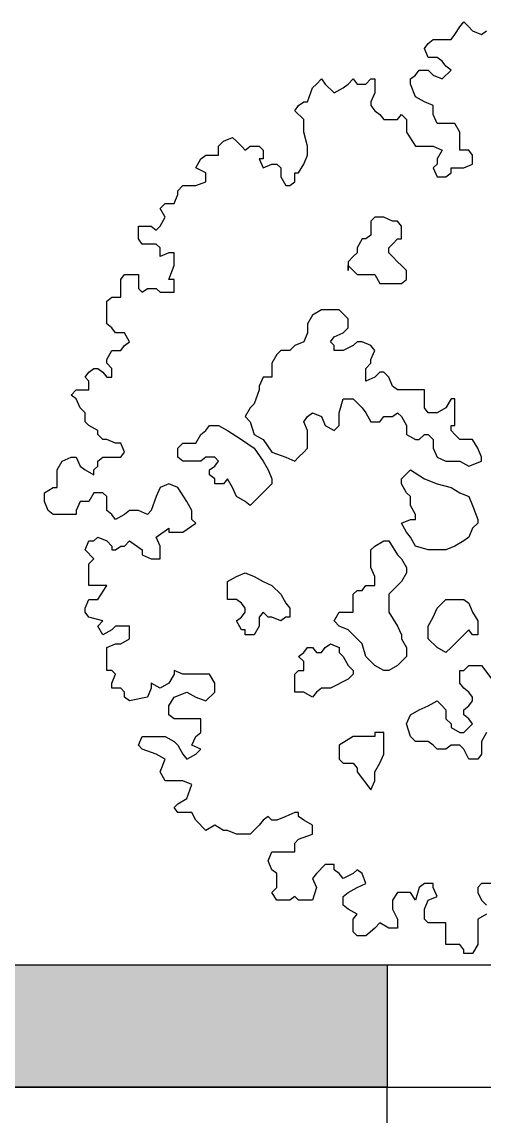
# Model space of a CAD drawing. Header units: metres. Extents: x -2.8 to 13.6, y -0.3 to 16.5.
# Drawn here: x 2.403 to 3.159, y 1.652 to 3.444 of the extents above; entities that cross this region are included whole.
import ezdxf

# ---------------------------------------------------------------- set-up
doc = ezdxf.new("R2010")
doc.units = ezdxf.units.M
for name, color, linetype in [('02-Muros', 250, 'Continuous'), ('04-Puertas', 5, 'Continuous'), ('05-EspMuro', 252, 'Continuous'), ('07-Muebles', 7, 'Continuous')]:
    doc.layers.add(name, color=color, linetype=linetype)

msp = doc.modelspace()

# ---------------------------------------------------------------- hatches: boundary and pattern name
at = {"layer": '05-EspMuro'}
h = msp.add_hatch(color=256, dxfattribs=at)
h.dxf.hatch_style = 1
h.paths.add_polyline_path([(3, 1.9), (0.2, 1.9), (0.2, 1.7), (3, 1.7)])

# ---------------------------------------------------------------- linework, layer by layer
at = {"layer": '02-Muros'}
for p, q in [((0, 1.9), (4.4, 1.9)), ((3, 1.9), (3, 1.7)), ((0, 1.7), (4.4, 1.7))]:
    msp.add_line(p, q, dxfattribs=at)
at = {"layer": '04-Puertas'}
msp.add_lwpolyline([(2, 1.7), (2, 1.6), (3, 1.6), (3, 1.7), (2, 1.7)], dxfattribs=at)
at = {"layer": '07-Muebles'}
for points in [[(2.6808, 2.644), (2.6725, 2.6585), (2.658, 2.6814), (2.6434, 2.6876), (2.6289, 2.6814), (2.6226, 2.6668), (2.6143, 2.644), (2.6081, 2.6377), (2.5936, 2.644), (2.5852, 2.644), (2.579, 2.644), (2.5707, 2.6377), (2.5562, 2.6294), (2.5499, 2.6377), (2.5416, 2.644), (2.5416, 2.6523), (2.5416, 2.6668), (2.5354, 2.6731), (2.5208, 2.6731), (2.5125, 2.6585), (2.498, 2.6585), (2.4917, 2.644), (2.4917, 2.6377), (2.4751, 2.6377), (2.4543, 2.6377), (2.446, 2.644), (2.4398, 2.6585), (2.4398, 2.6668), (2.4398, 2.6731), (2.4543, 2.6814), (2.4606, 2.6814), (2.4606, 2.6959), (2.4606, 2.7022), (2.4606, 2.7105), (2.4689, 2.725), (2.4834, 2.7312), (2.4917, 2.7312), (2.498, 2.7167), (2.5063, 2.7105), (2.5208, 2.7022), (2.5208, 2.7105), (2.5271, 2.7167), (2.5271, 2.725), (2.5354, 2.7312), (2.5499, 2.7312), (2.5562, 2.7312), (2.5645, 2.7312), (2.5707, 2.7396), (2.5645, 2.7541), (2.5562, 2.7541), (2.5416, 2.7603), (2.5354, 2.7603), (2.5271, 2.7687), (2.5271, 2.7749), (2.5125, 2.7832), (2.5063, 2.7894), (2.5063, 2.804), (2.498, 2.8123), (2.4917, 2.8268), (2.4834, 2.8331), (2.4917, 2.8414), (2.5063, 2.8414), (2.5125, 2.8414), (2.5125, 2.8559), (2.5063, 2.8622), (2.5125, 2.8705), (2.5208, 2.8767), (2.5271, 2.8767), (2.5354, 2.8705), (2.5416, 2.8622), (2.5499, 2.8622), (2.5499, 2.8767), (2.5416, 2.885), (2.5416, 2.8912), (2.5499, 2.9058), (2.5645, 2.9058), (2.5707, 2.9141), (2.579, 2.9203), (2.5707, 2.9349), (2.5645, 2.9349), (2.5562, 2.9349), (2.5499, 2.9432), (2.5416, 2.9494), (2.5416, 2.964), (2.5416, 2.9723), (2.5416, 2.9785), (2.5416, 2.9868), (2.5499, 2.9931), (2.5562, 2.9931), (2.5645, 2.9931), (2.5645, 3.0076), (2.5645, 3.0159), (2.5645, 3.0222), (2.5707, 3.0305), (2.5852, 3.0305), (2.5936, 3.0305), (2.5936, 3.0159), (2.5936, 3.0076), (2.5998, 3.0014), (2.6081, 3.0076), (2.6226, 3.0076), (2.6289, 3.0014), (2.6372, 3.0014), (2.6434, 3.0014), (2.6517, 3.0014), (2.6517, 3.0076), (2.6517, 3.0222), (2.6434, 3.0222), (2.6517, 3.045), (2.6517, 3.0596), (2.6517, 3.0658), (2.6434, 3.0658), (2.6289, 3.0596), (2.6289, 3.0741), (2.6226, 3.0803), (2.6081, 3.0803), (2.5998, 3.0803), (2.5936, 3.0886), (2.5936, 3.0949), (2.5936, 3.1094), (2.6081, 3.1094), (2.6143, 3.1094), (2.6226, 3.1032), (2.6289, 3.1094), (2.6372, 3.124), (2.6289, 3.1385), (2.6372, 3.1468), (2.6434, 3.1468), (2.6517, 3.1468), (2.658, 3.1614), (2.658, 3.1676), (2.6663, 3.1759), (2.6725, 3.1759), (2.6871, 3.1759), (2.7037, 3.1822), (2.7037, 3.1905), (2.7037, 3.1967), (2.6871, 3.205), (2.6954, 3.2196), (2.7037, 3.2258), (2.7099, 3.2258), (2.7245, 3.2258), (2.7245, 3.2403), (2.7328, 3.2486), (2.7473, 3.2549), (2.7536, 3.2486), (2.7619, 3.2403), (2.7681, 3.2341), (2.7764, 3.2403), (2.791, 3.2403), (2.7972, 3.2341), (2.7972, 3.2196), (2.791, 3.2196), (2.7972, 3.205), (2.8117, 3.2112), (2.82, 3.2112), (2.8263, 3.205), (2.8263, 3.1905), (2.8346, 3.1759), (2.8408, 3.1759), (2.8491, 3.1822), (2.8491, 3.1967), (2.8554, 3.1967), (2.8637, 3.2112), (2.8699, 3.2258), (2.8699, 3.2341), (2.8699, 3.2403), (2.8637, 3.2632), (2.8637, 3.284), (2.8491, 3.2985), (2.8554, 3.3068), (2.8637, 3.3131), (2.8699, 3.3131), (2.8782, 3.3359), (2.8845, 3.3421), (2.8928, 3.3505), (2.899, 3.3421), (2.9135, 3.3276), (2.9281, 3.3359), (2.9364, 3.3421), (2.9447, 3.3505), (2.951, 3.3421), (2.9655, 3.3421), (2.9738, 3.3505), (2.98, 3.3505), (2.98, 3.3421), (2.98, 3.3276), (2.9738, 3.3131), (2.9738, 3.3068), (2.98, 3.2985), (2.9884, 3.2923), (2.9946, 3.284), (3.0174, 3.284), (3.0237, 3.2923), (3.032, 3.284), (3.032, 3.2694), (3.032, 3.2632), (3.0465, 3.2403), (3.0611, 3.2403), (3.0673, 3.2403), (3.0756, 3.2403), (3.0902, 3.2341), (3.0819, 3.2196), (3.0819, 3.2112), (3.0756, 3.205), (3.0819, 3.1905), (3.0964, 3.1905), (3.1047, 3.1967), (3.1047, 3.205), (3.1193, 3.205), (3.1255, 3.205), (3.14, 3.2112), (3.14, 3.2258), (3.1338, 3.2341), (3.1193, 3.2341), (3.1193, 3.2403), (3.1193, 3.2486), (3.1193, 3.2632), (3.1109, 3.2777), (3.1047, 3.2777), (3.0902, 3.2777), (3.0819, 3.2777), (3.0756, 3.2923), (3.0756, 3.2985), (3.0756, 3.3068), (3.0611, 3.3131), (3.0465, 3.3214), (3.0382, 3.3421), (3.0382, 3.3505), (3.0465, 3.3567), (3.0528, 3.365), (3.0673, 3.365), (3.0756, 3.3567), (3.0902, 3.3505), (3.1047, 3.365), (3.0964, 3.3712), (3.0902, 3.3796), (3.0819, 3.3858), (3.0673, 3.3858), (3.0611, 3.4003), (3.0673, 3.4086), (3.0756, 3.4149), (3.0819, 3.4149), (3.0964, 3.4149), (3.1047, 3.4149), (3.1109, 3.4232), (3.1193, 3.4357), (3.1255, 3.444), (3.1338, 3.4357), (3.14, 3.4294), (3.1546, 3.4232), (3.1629, 3.4294)], [(2.6808, 2.644), (2.6725, 2.6585), (2.658, 2.6814), (2.6434, 2.6876), (2.6289, 2.6814), (2.6226, 2.6668), (2.6143, 2.644), (2.6081, 2.6377), (2.5936, 2.644), (2.5852, 2.644), (2.579, 2.644), (2.5707, 2.6377), (2.5562, 2.6294), (2.5499, 2.6377), (2.5416, 2.644), (2.5416, 2.6523), (2.5416, 2.6668), (2.5354, 2.6731), (2.5208, 2.6731), (2.5125, 2.6585), (2.498, 2.6585), (2.4917, 2.644), (2.4917, 2.6377), (2.4751, 2.6377), (2.4543, 2.6377), (2.446, 2.644), (2.4398, 2.6585), (2.4398, 2.6668), (2.4398, 2.6731), (2.4543, 2.6814), (2.4606, 2.6814), (2.4606, 2.6959), (2.4606, 2.7022), (2.4606, 2.7105), (2.4689, 2.725), (2.4834, 2.7312), (2.4917, 2.7312), (2.498, 2.7167), (2.5063, 2.7105), (2.5208, 2.7022), (2.5208, 2.7105), (2.5271, 2.7167), (2.5271, 2.725), (2.5354, 2.7312), (2.5499, 2.7312), (2.5562, 2.7312), (2.5645, 2.7312), (2.5707, 2.7396), (2.5645, 2.7541), (2.5562, 2.7541), (2.5416, 2.7603), (2.5354, 2.7603), (2.5271, 2.7687), (2.5271, 2.7749), (2.5125, 2.7832), (2.5063, 2.7894), (2.5063, 2.804), (2.498, 2.8123), (2.4917, 2.8268), (2.4834, 2.8331), (2.4917, 2.8414), (2.5063, 2.8414), (2.5125, 2.8414), (2.5125, 2.8559), (2.5063, 2.8622), (2.5125, 2.8705), (2.5208, 2.8767), (2.5271, 2.8767), (2.5354, 2.8705), (2.5416, 2.8622), (2.5499, 2.8622), (2.5499, 2.8767), (2.5416, 2.885), (2.5416, 2.8912), (2.5499, 2.9058), (2.5645, 2.9058), (2.5707, 2.9141), (2.579, 2.9203), (2.5707, 2.9349), (2.5645, 2.9349), (2.5562, 2.9349), (2.5499, 2.9432), (2.5416, 2.9494), (2.5416, 2.964), (2.5416, 2.9723), (2.5416, 2.9785), (2.5416, 2.9868), (2.5499, 2.9931), (2.5562, 2.9931), (2.5645, 2.9931), (2.5645, 3.0076), (2.5645, 3.0159), (2.5645, 3.0222), (2.5707, 3.0305), (2.5852, 3.0305), (2.5936, 3.0305), (2.5936, 3.0159), (2.5936, 3.0076), (2.5998, 3.0014), (2.6081, 3.0076), (2.6226, 3.0076), (2.6289, 3.0014), (2.6372, 3.0014), (2.6434, 3.0014), (2.6517, 3.0014), (2.6517, 3.0076), (2.6517, 3.0222), (2.6434, 3.0222), (2.6517, 3.045), (2.6517, 3.0596), (2.6517, 3.0658), (2.6434, 3.0658), (2.6289, 3.0596), (2.6289, 3.0741), (2.6226, 3.0803), (2.6081, 3.0803), (2.5998, 3.0803), (2.5936, 3.0886), (2.5936, 3.0949), (2.5936, 3.1094), (2.6081, 3.1094), (2.6143, 3.1094), (2.6226, 3.1032), (2.6289, 3.1094), (2.6372, 3.124), (2.6289, 3.1385), (2.6372, 3.1468), (2.6434, 3.1468), (2.6517, 3.1468), (2.658, 3.1614), (2.658, 3.1676), (2.6663, 3.1759), (2.6725, 3.1759), (2.6871, 3.1759), (2.7037, 3.1822), (2.7037, 3.1905), (2.7037, 3.1967), (2.6871, 3.205), (2.6954, 3.2196), (2.7037, 3.2258), (2.7099, 3.2258), (2.7245, 3.2258), (2.7245, 3.2403), (2.7328, 3.2486), (2.7473, 3.2549), (2.7536, 3.2486), (2.7619, 3.2403), (2.7681, 3.2341), (2.7764, 3.2403), (2.791, 3.2403), (2.7972, 3.2341), (2.7972, 3.2196), (2.791, 3.2196), (2.7972, 3.205), (2.8117, 3.2112), (2.82, 3.2112), (2.8263, 3.205), (2.8263, 3.1905), (2.8346, 3.1759), (2.8408, 3.1759), (2.8491, 3.1822), (2.8491, 3.1967), (2.8554, 3.1967), (2.8637, 3.2112), (2.8699, 3.2258), (2.8699, 3.2341), (2.8699, 3.2403), (2.8637, 3.2632), (2.8637, 3.284), (2.8491, 3.2985), (2.8554, 3.3068), (2.8637, 3.3131), (2.8699, 3.3131), (2.8782, 3.3359), (2.8845, 3.3421), (2.8928, 3.3505), (2.899, 3.3421), (2.9135, 3.3276), (2.9281, 3.3359), (2.9364, 3.3421), (2.9447, 3.3505), (2.951, 3.3421), (2.9655, 3.3421), (2.9738, 3.3505), (2.98, 3.3505), (2.98, 3.3421), (2.98, 3.3276), (2.9738, 3.3131), (2.9738, 3.3068), (2.98, 3.2985), (2.9884, 3.2923), (2.9946, 3.284), (3.0174, 3.284), (3.0237, 3.2923), (3.032, 3.284), (3.032, 3.2694), (3.032, 3.2632), (3.0465, 3.2403), (3.0611, 3.2403), (3.0673, 3.2403), (3.0756, 3.2403), (3.0902, 3.2341), (3.0819, 3.2196), (3.0819, 3.2112), (3.0756, 3.205), (3.0819, 3.1905), (3.0964, 3.1905), (3.1047, 3.1967), (3.1047, 3.205), (3.1193, 3.205), (3.1255, 3.205), (3.14, 3.2112), (3.14, 3.2258), (3.1338, 3.2341), (3.1193, 3.2341), (3.1193, 3.2403), (3.1193, 3.2486), (3.1193, 3.2632), (3.1109, 3.2777), (3.1047, 3.2777), (3.0902, 3.2777), (3.0819, 3.2777), (3.0756, 3.2923), (3.0756, 3.2985), (3.0756, 3.3068), (3.0611, 3.3131), (3.0465, 3.3214), (3.0382, 3.3421), (3.0382, 3.3505), (3.0465, 3.3567), (3.0528, 3.365), (3.0673, 3.365), (3.0756, 3.3567), (3.0902, 3.3505), (3.1047, 3.365), (3.0964, 3.3712), (3.0902, 3.3796), (3.0819, 3.3858), (3.0673, 3.3858), (3.0611, 3.4003), (3.0673, 3.4086), (3.0756, 3.4149), (3.0819, 3.4149), (3.0964, 3.4149), (3.1047, 3.4149), (3.1109, 3.4232), (3.1193, 3.4357), (3.1255, 3.444), (3.1338, 3.4357), (3.14, 3.4294), (3.1546, 3.4232), (3.1629, 3.4294)], [(2.9364, 3.045), (2.9447, 3.0367), (2.951, 3.0305), (2.9593, 3.0305), (2.9655, 3.0305), (2.98, 3.0305), (2.9884, 3.0159), (2.9946, 3.0159), (3.0091, 3.0159), (3.0174, 3.0159), (3.0237, 3.0159), (3.032, 3.0222), (3.032, 3.0305), (3.032, 3.0367), (3.0237, 3.045), (3.0174, 3.0512), (3.0091, 3.0596), (3.0029, 3.0658), (3.0029, 3.0741), (3.0091, 3.0803), (3.0174, 3.0886), (3.0237, 3.0886), (3.0237, 3.1032), (3.0237, 3.1094), (3.0174, 3.1177), (3.0091, 3.1177), (2.9946, 3.124), (2.9884, 3.124), (2.98, 3.124), (2.9738, 3.1177), (2.9738, 3.1032), (2.9738, 3.0949), (2.9655, 3.0886), (2.9593, 3.0886), (2.951, 3.0741), (2.951, 3.0658), (2.9447, 3.0596), (2.9364, 3.0512), (2.9364, 3.0367), (2.9364, 3.045)], [(2.9364, 3.045), (2.9447, 3.0367), (2.951, 3.0305), (2.9593, 3.0305), (2.9655, 3.0305), (2.98, 3.0305), (2.9884, 3.0159), (2.9946, 3.0159), (3.0091, 3.0159), (3.0174, 3.0159), (3.0237, 3.0159), (3.032, 3.0222), (3.032, 3.0305), (3.032, 3.0367), (3.0237, 3.045), (3.0174, 3.0512), (3.0091, 3.0596), (3.0029, 3.0658), (3.0029, 3.0741), (3.0091, 3.0803), (3.0174, 3.0886), (3.0237, 3.0886), (3.0237, 3.1032), (3.0237, 3.1094), (3.0174, 3.1177), (3.0091, 3.1177), (2.9946, 3.124), (2.9884, 3.124), (2.98, 3.124), (2.9738, 3.1177), (2.9738, 3.1032), (2.9738, 3.0949), (2.9655, 3.0886), (2.9593, 3.0886), (2.951, 3.0741), (2.951, 3.0658), (2.9447, 3.0596), (2.9364, 3.0512), (2.9364, 3.0367), (2.9364, 3.045), (2.9364, 3.045)], [(3.1546, 2.725), (3.1546, 2.7312), (3.1484, 2.7458), (3.14, 2.7603), (3.1255, 2.7603), (3.1193, 2.7603), (3.1109, 2.7687), (3.1047, 2.7749), (3.1047, 2.7832), (3.1109, 2.7832), (3.1109, 2.7894), (3.1109, 2.804), (3.1109, 2.8185), (3.1109, 2.8268), (3.1047, 2.8268), (3.0964, 2.8123), (3.0819, 2.804), (3.0673, 2.804), (3.0611, 2.8123), (3.0611, 2.8185), (3.0611, 2.8331), (3.0611, 2.8414), (3.0465, 2.8414), (3.0382, 2.8414), (3.032, 2.8414), (3.0174, 2.8414), (3.0091, 2.8476), (3.0029, 2.8622), (2.9946, 2.8705), (2.9884, 2.8705), (2.98, 2.8622), (2.9655, 2.8559), (2.9655, 2.8622), (2.9655, 2.8705), (2.9655, 2.8767), (2.9738, 2.885), (2.9738, 2.8912), (2.98, 2.9058), (2.9738, 2.9141), (2.9593, 2.9203), (2.951, 2.9203), (2.9447, 2.9141), (2.9281, 2.9058), (2.9219, 2.9058), (2.9135, 2.9058), (2.9135, 2.9141), (2.9073, 2.9203), (2.9135, 2.9286), (2.9281, 2.9349), (2.9364, 2.9432), (2.9364, 2.9577), (2.9219, 2.9723), (2.9073, 2.9723), (2.8928, 2.9723), (2.8782, 2.964), (2.8699, 2.9494), (2.8699, 2.9349), (2.8637, 2.9203), (2.8491, 2.9141), (2.8408, 2.9058), (2.8263, 2.9058), (2.82, 2.8996), (2.8117, 2.885), (2.8117, 2.8767), (2.8117, 2.8622), (2.7972, 2.8622), (2.791, 2.8476), (2.791, 2.8414), (2.7826, 2.8185), (2.7764, 2.8123), (2.7681, 2.7977), (2.7764, 2.7894), (2.7826, 2.7687), (2.7972, 2.7603), (2.8117, 2.7396), (2.8346, 2.7312), (2.8491, 2.725), (2.8554, 2.7312), (2.8637, 2.7396), (2.8699, 2.7458), (2.8699, 2.7603), (2.8699, 2.7749), (2.8637, 2.7894), (2.8699, 2.7977), (2.8782, 2.804), (2.8928, 2.7977), (2.899, 2.7832), (2.9135, 2.7749), (2.9219, 2.7832), (2.9219, 2.7977), (2.9219, 2.804), (2.9281, 2.8268), (2.9364, 2.8268), (2.9447, 2.8268), (2.9593, 2.8123), (2.9655, 2.804), (2.9738, 2.7894), (2.9884, 2.7894), (2.9946, 2.7977), (3.0091, 2.7977), (3.0174, 2.804), (3.0237, 2.7977), (3.032, 2.7832), (3.032, 2.7687), (3.0465, 2.7603), (3.0528, 2.7603), (3.0611, 2.7687), (3.0673, 2.7687), (3.0756, 2.7603), (3.0756, 2.7458), (3.0819, 2.7312), (3.0964, 2.725), (3.1109, 2.725), (3.1193, 2.725), (3.1338, 2.7167), (3.1546, 2.725)], [(3.1546, 2.725), (3.1546, 2.7312), (3.1484, 2.7458), (3.14, 2.7603), (3.1255, 2.7603), (3.1193, 2.7603), (3.1109, 2.7687), (3.1047, 2.7749), (3.1047, 2.7832), (3.1109, 2.7832), (3.1109, 2.7894), (3.1109, 2.804), (3.1109, 2.8185), (3.1109, 2.8268), (3.1047, 2.8268), (3.0964, 2.8123), (3.0819, 2.804), (3.0673, 2.804), (3.0611, 2.8123), (3.0611, 2.8185), (3.0611, 2.8331), (3.0611, 2.8414), (3.0465, 2.8414), (3.0382, 2.8414), (3.032, 2.8414), (3.0174, 2.8414), (3.0091, 2.8476), (3.0029, 2.8622), (2.9946, 2.8705), (2.9884, 2.8705), (2.98, 2.8622), (2.9655, 2.8559), (2.9655, 2.8622), (2.9655, 2.8705), (2.9655, 2.8767), (2.9738, 2.885), (2.9738, 2.8912), (2.98, 2.9058), (2.9738, 2.9141), (2.9593, 2.9203), (2.951, 2.9203), (2.9447, 2.9141), (2.9281, 2.9058), (2.9219, 2.9058), (2.9135, 2.9058), (2.9135, 2.9141), (2.9073, 2.9203), (2.9135, 2.9286), (2.9281, 2.9349), (2.9364, 2.9432), (2.9364, 2.9577), (2.9219, 2.9723), (2.9073, 2.9723), (2.8928, 2.9723), (2.8782, 2.964), (2.8699, 2.9494), (2.8699, 2.9349), (2.8637, 2.9203), (2.8491, 2.9141), (2.8408, 2.9058), (2.8263, 2.9058), (2.82, 2.8996), (2.8117, 2.885), (2.8117, 2.8767), (2.8117, 2.8622), (2.7972, 2.8622), (2.791, 2.8476), (2.791, 2.8414), (2.7826, 2.8185), (2.7764, 2.8123), (2.7681, 2.7977), (2.7764, 2.7894), (2.7826, 2.7687), (2.7972, 2.7603), (2.8117, 2.7396), (2.8346, 2.7312), (2.8491, 2.725), (2.8554, 2.7312), (2.8637, 2.7396), (2.8699, 2.7458), (2.8699, 2.7603), (2.8699, 2.7749), (2.8637, 2.7894), (2.8699, 2.7977), (2.8782, 2.804), (2.8928, 2.7977), (2.899, 2.7832), (2.9135, 2.7749), (2.9219, 2.7832), (2.9219, 2.7977), (2.9219, 2.804), (2.9281, 2.8268), (2.9364, 2.8268), (2.9447, 2.8268), (2.9593, 2.8123), (2.9655, 2.804), (2.9738, 2.7894), (2.9884, 2.7894), (2.9946, 2.7977), (3.0091, 2.7977), (3.0174, 2.804), (3.0237, 2.7977), (3.032, 2.7832), (3.032, 2.7687), (3.0465, 2.7603), (3.0528, 2.7603), (3.0611, 2.7687), (3.0673, 2.7687), (3.0756, 2.7603), (3.0756, 2.7458), (3.0819, 2.7312), (3.0964, 2.725), (3.1109, 2.725), (3.1193, 2.725), (3.1338, 2.7167), (3.1546, 2.725), (3.1546, 2.725)], [(2.7826, 2.6585), (2.7764, 2.6523), (2.7681, 2.6585), (2.7536, 2.6668), (2.7473, 2.6814), (2.739, 2.6959), (2.7328, 2.6876), (2.7182, 2.6876), (2.7182, 2.6959), (2.7099, 2.7022), (2.7099, 2.7105), (2.7182, 2.7167), (2.7245, 2.725), (2.7182, 2.7312), (2.7099, 2.7312), (2.7037, 2.7312), (2.6954, 2.725), (2.6808, 2.725), (2.6663, 2.725), (2.658, 2.7312), (2.658, 2.7396), (2.658, 2.7458), (2.6663, 2.7541), (2.6725, 2.7541), (2.6871, 2.7541), (2.6954, 2.7687), (2.7037, 2.7749), (2.7099, 2.7832), (2.7245, 2.7832), (2.739, 2.7749), (2.7619, 2.7603), (2.7826, 2.7458), (2.7972, 2.725), (2.8055, 2.7105), (2.8117, 2.6959), (2.8117, 2.6876), (2.7826, 2.6585)], [(2.7826, 2.6585), (2.7764, 2.6523), (2.7681, 2.6585), (2.7536, 2.6668), (2.7473, 2.6814), (2.739, 2.6959), (2.7328, 2.6876), (2.7182, 2.6876), (2.7182, 2.6959), (2.7099, 2.7022), (2.7099, 2.7105), (2.7182, 2.7167), (2.7245, 2.725), (2.7182, 2.7312), (2.7099, 2.7312), (2.7037, 2.7312), (2.6954, 2.725), (2.6808, 2.725), (2.6663, 2.725), (2.658, 2.7312), (2.658, 2.7396), (2.658, 2.7458), (2.6663, 2.7541), (2.6725, 2.7541), (2.6871, 2.7541), (2.6954, 2.7687), (2.7037, 2.7749), (2.7099, 2.7832), (2.7245, 2.7832), (2.739, 2.7749), (2.7619, 2.7603), (2.7826, 2.7458), (2.7972, 2.725), (2.8055, 2.7105), (2.8117, 2.6959), (2.8117, 2.6876), (2.7826, 2.6585), (2.7826, 2.6585)], [(3.0382, 2.6003), (3.032, 2.6087), (3.0237, 2.6232), (3.0382, 2.6294), (3.0465, 2.6294), (3.0465, 2.6377), (3.0382, 2.6523), (3.0382, 2.6585), (3.0382, 2.6668), (3.032, 2.6731), (3.0237, 2.6876), (3.0237, 2.6959), (3.0382, 2.7105), (3.0611, 2.6959), (3.0819, 2.6876), (3.1047, 2.6814), (3.1193, 2.6731), (3.1338, 2.6668), (3.14, 2.6523), (3.1484, 2.6294), (3.1484, 2.6232), (3.14, 2.6149), (3.1338, 2.6003), (3.1255, 2.5941), (3.1109, 2.5858), (3.0964, 2.5796), (3.0673, 2.5796), (3.0465, 2.5858), (3.0382, 2.6003)], [(3.0382, 2.6003), (3.032, 2.6087), (3.0237, 2.6232), (3.0382, 2.6294), (3.0465, 2.6294), (3.0465, 2.6377), (3.0382, 2.6523), (3.0382, 2.6585), (3.0382, 2.6668), (3.032, 2.6731), (3.0237, 2.6876), (3.0237, 2.6959), (3.0382, 2.7105), (3.0611, 2.6959), (3.0819, 2.6876), (3.1047, 2.6814), (3.1193, 2.6731), (3.1338, 2.6668), (3.14, 2.6523), (3.1484, 2.6294), (3.1484, 2.6232), (3.14, 2.6149), (3.1338, 2.6003), (3.1255, 2.5941), (3.1109, 2.5858), (3.0964, 2.5796), (3.0673, 2.5796), (3.0465, 2.5858), (3.0382, 2.6003), (3.0382, 2.6003)], [(3.1629, 1.9832), (3.1484, 1.9749), (3.1484, 1.9687), (3.1484, 1.9604), (3.1484, 1.9479), (3.1484, 1.9333), (3.14, 1.9188), (3.1255, 1.9188), (3.1255, 1.925), (3.1193, 1.9333), (3.1109, 1.9333), (3.0964, 1.9333), (3.0964, 1.9396), (3.0964, 1.9541), (3.0964, 1.9687), (3.0819, 1.9687), (3.0673, 1.9687), (3.0611, 1.9749), (3.0611, 1.9832), (3.0611, 1.9915), (3.0673, 2.0061), (3.0819, 2.0123), (3.0756, 2.0268), (3.0756, 2.0331), (3.0611, 2.0331), (3.0528, 2.0268), (3.0465, 2.0061), (3.0382, 2.0185), (3.0237, 2.0185), (3.0174, 2.0185), (3.0091, 2.0061), (3.0091, 1.9915), (3.0174, 1.9749), (3.0174, 1.9604), (3.0029, 1.9604), (2.9884, 1.9687), (2.98, 1.9604), (2.9655, 1.9479), (2.951, 1.9479), (2.9447, 1.9541), (2.9447, 1.9749), (2.951, 1.9832), (2.9364, 1.9915), (2.9281, 1.9978), (2.9281, 2.0123), (2.9364, 2.0185), (2.951, 2.0268), (2.9655, 2.0331), (2.9593, 2.0497), (2.951, 2.0559), (2.9447, 2.0497), (2.9281, 2.0414), (2.9219, 2.0497), (2.9135, 2.0559), (2.9135, 2.0642), (2.899, 2.0642), (2.8845, 2.0497), (2.8782, 2.0414), (2.8845, 2.0268), (2.8782, 2.0061), (2.8554, 2.0061), (2.8491, 2.0123), (2.8408, 2.0061), (2.82, 2.0061), (2.8117, 2.0185), (2.82, 2.0268), (2.82, 2.0331), (2.82, 2.0497), (2.8117, 2.0559), (2.8055, 2.0705), (2.8117, 2.085), (2.82, 2.085), (2.8408, 2.085), (2.8491, 2.085), (2.8491, 2.0996), (2.8554, 2.1058), (2.8782, 2.1141), (2.8782, 2.1203), (2.8782, 2.1287), (2.8637, 2.137), (2.8554, 2.1432), (2.8554, 2.1494), (2.8491, 2.1494), (2.8346, 2.1432), (2.82, 2.137), (2.8117, 2.137), (2.8055, 2.1432), (2.7972, 2.137), (2.791, 2.1287), (2.7764, 2.1141), (2.7619, 2.1141), (2.7536, 2.1141), (2.739, 2.1203), (2.7328, 2.1203), (2.7182, 2.1287), (2.7037, 2.1203), (2.6871, 2.137), (2.6808, 2.1494), (2.658, 2.1494), (2.6517, 2.1578), (2.658, 2.164), (2.6725, 2.1723), (2.6808, 2.1952), (2.6663, 2.2014), (2.6372, 2.2014), (2.6289, 2.2159), (2.6372, 2.2367), (2.6226, 2.245), (2.5998, 2.2533), (2.5936, 2.2596), (2.5998, 2.2741), (2.6226, 2.2741), (2.6372, 2.2741), (2.6517, 2.2658), (2.658, 2.2596), (2.6663, 2.245), (2.6725, 2.2367), (2.6871, 2.245), (2.6954, 2.2533), (2.6808, 2.2596), (2.6871, 2.2741), (2.6954, 2.2803), (2.6954, 2.2949), (2.6954, 2.3032), (2.6808, 2.3032), (2.6517, 2.3032), (2.6434, 2.3094), (2.6434, 2.324), (2.6517, 2.3385), (2.6725, 2.3468), (2.6871, 2.3385), (2.7037, 2.3323), (2.7182, 2.3468), (2.7182, 2.3614), (2.7099, 2.3759), (2.7037, 2.3759), (2.6808, 2.3759), (2.6663, 2.3759), (2.6517, 2.3822), (2.6517, 2.3759), (2.6434, 2.3614), (2.6289, 2.3531), (2.6143, 2.3614), (2.6143, 2.3531), (2.6081, 2.3385), (2.579, 2.3323), (2.5707, 2.3385), (2.5707, 2.3468), (2.5645, 2.3531), (2.5499, 2.3531), (2.5499, 2.3614), (2.5562, 2.3759), (2.5499, 2.3822), (2.5416, 2.3822), (2.5416, 2.4196), (2.5562, 2.4258), (2.5645, 2.4258), (2.579, 2.4341), (2.579, 2.4403), (2.579, 2.4549), (2.5562, 2.4549), (2.5499, 2.4487), (2.5354, 2.4403), (2.5271, 2.4549), (2.5354, 2.4632), (2.5125, 2.4694), (2.5063, 2.4777), (2.5063, 2.484), (2.5125, 2.4985), (2.5271, 2.4985), (2.5416, 2.5214), (2.5271, 2.5214), (2.5125, 2.5214), (2.5125, 2.5359), (2.5125, 2.5422), (2.5125, 2.5567), (2.5208, 2.565), (2.5063, 2.5796), (2.5125, 2.5941), (2.5208, 2.5941), (2.5271, 2.6003), (2.5416, 2.5941), (2.5499, 2.5858), (2.5499, 2.5796), (2.5562, 2.5796), (2.5645, 2.5858), (2.5707, 2.5858), (2.579, 2.5941), (2.5998, 2.5796), (2.5998, 2.5713), (2.6143, 2.565), (2.6289, 2.565), (2.6289, 2.5713), (2.6289, 2.5858), (2.6226, 2.6003), (2.6434, 2.6149), (2.6434, 2.6087), (2.6663, 2.6087), (2.6871, 2.6232), (2.6808, 2.6294), (2.6808, 2.644)], [(3.1629, 1.9832), (3.1484, 1.9749), (3.1484, 1.9687), (3.1484, 1.9604), (3.1484, 1.9479), (3.1484, 1.9333), (3.14, 1.9188), (3.1255, 1.9188), (3.1255, 1.925), (3.1193, 1.9333), (3.1109, 1.9333), (3.0964, 1.9333), (3.0964, 1.9396), (3.0964, 1.9541), (3.0964, 1.9687), (3.0819, 1.9687), (3.0673, 1.9687), (3.0611, 1.9749), (3.0611, 1.9832), (3.0611, 1.9915), (3.0673, 2.0061), (3.0819, 2.0123), (3.0756, 2.0268), (3.0756, 2.0331), (3.0611, 2.0331), (3.0528, 2.0268), (3.0465, 2.0061), (3.0382, 2.0185), (3.0237, 2.0185), (3.0174, 2.0185), (3.0091, 2.0061), (3.0091, 1.9915), (3.0174, 1.9749), (3.0174, 1.9604), (3.0029, 1.9604), (2.9884, 1.9687), (2.98, 1.9604), (2.9655, 1.9479), (2.951, 1.9479), (2.9447, 1.9541), (2.9447, 1.9749), (2.951, 1.9832), (2.9364, 1.9915), (2.9281, 1.9978), (2.9281, 2.0123), (2.9364, 2.0185), (2.951, 2.0268), (2.9655, 2.0331), (2.9593, 2.0497), (2.951, 2.0559), (2.9447, 2.0497), (2.9281, 2.0414), (2.9219, 2.0497), (2.9135, 2.0559), (2.9135, 2.0642), (2.899, 2.0642), (2.8845, 2.0497), (2.8782, 2.0414), (2.8845, 2.0268), (2.8782, 2.0061), (2.8554, 2.0061), (2.8491, 2.0123), (2.8408, 2.0061), (2.82, 2.0061), (2.8117, 2.0185), (2.82, 2.0268), (2.82, 2.0331), (2.82, 2.0497), (2.8117, 2.0559), (2.8055, 2.0705), (2.8117, 2.085), (2.82, 2.085), (2.8408, 2.085), (2.8491, 2.085), (2.8491, 2.0996), (2.8554, 2.1058), (2.8782, 2.1141), (2.8782, 2.1203), (2.8782, 2.1287), (2.8637, 2.137), (2.8554, 2.1432), (2.8554, 2.1494), (2.8491, 2.1494), (2.8346, 2.1432), (2.82, 2.137), (2.8117, 2.137), (2.8055, 2.1432), (2.7972, 2.137), (2.791, 2.1287), (2.7764, 2.1141), (2.7619, 2.1141), (2.7536, 2.1141), (2.739, 2.1203), (2.7328, 2.1203), (2.7182, 2.1287), (2.7037, 2.1203), (2.6871, 2.137), (2.6808, 2.1494), (2.658, 2.1494), (2.6517, 2.1578), (2.658, 2.164), (2.6725, 2.1723), (2.6808, 2.1952), (2.6663, 2.2014), (2.6372, 2.2014), (2.6289, 2.2159), (2.6372, 2.2367), (2.6226, 2.245), (2.5998, 2.2533), (2.5936, 2.2596), (2.5998, 2.2741), (2.6226, 2.2741), (2.6372, 2.2741), (2.6517, 2.2658), (2.658, 2.2596), (2.6663, 2.245), (2.6725, 2.2367), (2.6871, 2.245), (2.6954, 2.2533), (2.6808, 2.2596), (2.6871, 2.2741), (2.6954, 2.2803), (2.6954, 2.2949), (2.6954, 2.3032), (2.6808, 2.3032), (2.6517, 2.3032), (2.6434, 2.3094), (2.6434, 2.324), (2.6517, 2.3385), (2.6725, 2.3468), (2.6871, 2.3385), (2.7037, 2.3323), (2.7182, 2.3468), (2.7182, 2.3614), (2.7099, 2.3759), (2.7037, 2.3759), (2.6808, 2.3759), (2.6663, 2.3759), (2.6517, 2.3822), (2.6517, 2.3759), (2.6434, 2.3614), (2.6289, 2.3531), (2.6143, 2.3614), (2.6143, 2.3531), (2.6081, 2.3385), (2.579, 2.3323), (2.5707, 2.3385), (2.5707, 2.3468), (2.5645, 2.3531), (2.5499, 2.3531), (2.5499, 2.3614), (2.5562, 2.3759), (2.5499, 2.3822), (2.5416, 2.3822), (2.5416, 2.4196), (2.5562, 2.4258), (2.5645, 2.4258), (2.579, 2.4341), (2.579, 2.4403), (2.579, 2.4549), (2.5562, 2.4549), (2.5499, 2.4487), (2.5354, 2.4403), (2.5271, 2.4549), (2.5354, 2.4632), (2.5125, 2.4694), (2.5063, 2.4777), (2.5063, 2.484), (2.5125, 2.4985), (2.5271, 2.4985), (2.5416, 2.5214), (2.5271, 2.5214), (2.5125, 2.5214), (2.5125, 2.5359), (2.5125, 2.5422), (2.5125, 2.5567), (2.5208, 2.565), (2.5063, 2.5796), (2.5125, 2.5941), (2.5208, 2.5941), (2.5271, 2.6003), (2.5416, 2.5941), (2.5499, 2.5858), (2.5499, 2.5796), (2.5562, 2.5796), (2.5645, 2.5858), (2.5707, 2.5858), (2.579, 2.5941), (2.5998, 2.5796), (2.5998, 2.5713), (2.6143, 2.565), (2.6289, 2.565), (2.6289, 2.5713), (2.6289, 2.5858), (2.6226, 2.6003), (2.6434, 2.6149), (2.6434, 2.6087), (2.6663, 2.6087), (2.6871, 2.6232), (2.6808, 2.6294), (2.6808, 2.644), (2.6808, 2.644)], [(2.9946, 2.3822), (2.98, 2.3905), (2.9738, 2.3967), (2.9655, 2.405), (2.9593, 2.4258), (2.9447, 2.4403), (2.9364, 2.4487), (2.9219, 2.4549), (2.9135, 2.4632), (2.9219, 2.4777), (2.9364, 2.4777), (2.9447, 2.4777), (2.9447, 2.484), (2.9447, 2.4985), (2.9447, 2.5068), (2.951, 2.5131), (2.9593, 2.5131), (2.9655, 2.5214), (2.98, 2.5214), (2.98, 2.5276), (2.98, 2.5359), (2.9738, 2.5505), (2.9738, 2.565), (2.9738, 2.5796), (2.98, 2.5858), (2.9946, 2.5941), (3.0029, 2.5941), (3.0174, 2.5713), (3.0237, 2.565), (3.032, 2.5505), (3.032, 2.5422), (3.0237, 2.5276), (3.0174, 2.5214), (3.0029, 2.5068), (3.0029, 2.484), (3.0029, 2.4777), (3.0174, 2.4549), (3.0237, 2.4403), (3.0237, 2.4341), (3.032, 2.4196), (3.032, 2.405), (3.0237, 2.3967), (3.0174, 2.3905), (3.0029, 2.3822), (2.9946, 2.3822)], [(2.9946, 2.3822), (2.98, 2.3905), (2.9738, 2.3967), (2.9655, 2.405), (2.9593, 2.4258), (2.9447, 2.4403), (2.9364, 2.4487), (2.9219, 2.4549), (2.9135, 2.4632), (2.9219, 2.4777), (2.9364, 2.4777), (2.9447, 2.4777), (2.9447, 2.484), (2.9447, 2.4985), (2.9447, 2.5068), (2.951, 2.5131), (2.9593, 2.5131), (2.9655, 2.5214), (2.98, 2.5214), (2.98, 2.5276), (2.98, 2.5359), (2.9738, 2.5505), (2.9738, 2.565), (2.9738, 2.5796), (2.98, 2.5858), (2.9946, 2.5941), (3.0029, 2.5941), (3.0174, 2.5713), (3.0237, 2.565), (3.032, 2.5505), (3.032, 2.5422), (3.0237, 2.5276), (3.0174, 2.5214), (3.0029, 2.5068), (3.0029, 2.484), (3.0029, 2.4777), (3.0174, 2.4549), (3.0237, 2.4403), (3.0237, 2.4341), (3.032, 2.4196), (3.032, 2.405), (3.0237, 2.3967), (3.0174, 2.3905), (3.0029, 2.3822), (2.9946, 2.3822), (2.9946, 2.3822)], [(2.7681, 2.4487), (2.7619, 2.4487), (2.7536, 2.4632), (2.7619, 2.4694), (2.7681, 2.4777), (2.7681, 2.484), (2.7619, 2.4923), (2.7536, 2.4985), (2.739, 2.4985), (2.739, 2.5068), (2.739, 2.5214), (2.739, 2.5276), (2.7536, 2.5359), (2.7681, 2.5422), (2.7826, 2.5359), (2.7972, 2.5276), (2.8117, 2.5214), (2.8263, 2.5068), (2.8346, 2.4923), (2.8408, 2.484), (2.8408, 2.4694), (2.8346, 2.4694), (2.8263, 2.4632), (2.8117, 2.4694), (2.8055, 2.4694), (2.7972, 2.4777), (2.791, 2.4694), (2.791, 2.4632), (2.791, 2.4549), (2.7826, 2.4403), (2.7681, 2.4403), (2.7681, 2.4487)], [(2.7681, 2.4487), (2.7619, 2.4487), (2.7536, 2.4632), (2.7619, 2.4694), (2.7681, 2.4777), (2.7681, 2.484), (2.7619, 2.4923), (2.7536, 2.4985), (2.739, 2.4985), (2.739, 2.5068), (2.739, 2.5214), (2.739, 2.5276), (2.7536, 2.5359), (2.7681, 2.5422), (2.7826, 2.5359), (2.7972, 2.5276), (2.8117, 2.5214), (2.8263, 2.5068), (2.8346, 2.4923), (2.8408, 2.484), (2.8408, 2.4694), (2.8346, 2.4694), (2.8263, 2.4632), (2.8117, 2.4694), (2.8055, 2.4694), (2.7972, 2.4777), (2.791, 2.4694), (2.791, 2.4632), (2.791, 2.4549), (2.7826, 2.4403), (2.7681, 2.4403), (2.7681, 2.4487), (2.7681, 2.4487)], [(3.1109, 2.4258), (3.1047, 2.4196), (3.0964, 2.4113), (3.0819, 2.4196), (3.0673, 2.4341), (3.0673, 2.4487), (3.0673, 2.4549), (3.0756, 2.4694), (3.0819, 2.484), (3.0902, 2.4923), (3.0964, 2.4985), (3.1109, 2.4985), (3.1255, 2.4985), (3.1338, 2.4923), (3.14, 2.4777), (3.1484, 2.4632), (3.1484, 2.4549), (3.1484, 2.4487), (3.1484, 2.4403), (3.14, 2.4403), (3.1338, 2.4487), (3.1109, 2.4258)], [(3.1109, 2.4258), (3.1047, 2.4196), (3.0964, 2.4113), (3.0819, 2.4196), (3.0673, 2.4341), (3.0673, 2.4487), (3.0673, 2.4549), (3.0756, 2.4694), (3.0819, 2.484), (3.0902, 2.4923), (3.0964, 2.4985), (3.1109, 2.4985), (3.1255, 2.4985), (3.1338, 2.4923), (3.14, 2.4777), (3.1484, 2.4632), (3.1484, 2.4549), (3.1484, 2.4487), (3.1484, 2.4403), (3.14, 2.4403), (3.1338, 2.4487), (3.1109, 2.4258), (3.1109, 2.4258)], [(2.9073, 2.3531), (2.8928, 2.3531), (2.8845, 2.3468), (2.8782, 2.3385), (2.8637, 2.3468), (2.8491, 2.3468), (2.8491, 2.3614), (2.8491, 2.3676), (2.8491, 2.3759), (2.8554, 2.3822), (2.8637, 2.3822), (2.8637, 2.3905), (2.8637, 2.3967), (2.8554, 2.405), (2.8637, 2.4113), (2.8699, 2.4196), (2.8782, 2.4196), (2.8845, 2.4113), (2.8928, 2.4113), (2.899, 2.4196), (2.9073, 2.4258), (2.9219, 2.4196), (2.9219, 2.4113), (2.9281, 2.405), (2.9364, 2.3905), (2.9447, 2.3822), (2.9447, 2.3759), (2.9364, 2.3676), (2.9073, 2.3531)], [(2.9073, 2.3531), (2.8928, 2.3531), (2.8845, 2.3468), (2.8782, 2.3385), (2.8637, 2.3468), (2.8491, 2.3468), (2.8491, 2.3614), (2.8491, 2.3676), (2.8491, 2.3759), (2.8554, 2.3822), (2.8637, 2.3822), (2.8637, 2.3905), (2.8637, 2.3967), (2.8554, 2.405), (2.8637, 2.4113), (2.8699, 2.4196), (2.8782, 2.4196), (2.8845, 2.4113), (2.8928, 2.4113), (2.899, 2.4196), (2.9073, 2.4258), (2.9219, 2.4196), (2.9219, 2.4113), (2.9281, 2.405), (2.9364, 2.3905), (2.9447, 2.3822), (2.9447, 2.3759), (2.9364, 2.3676), (2.9073, 2.3531), (2.9073, 2.3531)], [(3.032, 2.2949), (3.0382, 2.3094), (3.0528, 2.3177), (3.0673, 2.324), (3.0819, 2.3323), (3.0902, 2.324), (3.0964, 2.3177), (3.0964, 2.3032), (3.1047, 2.2949), (3.1047, 2.2887), (3.1193, 2.2803), (3.1255, 2.2803), (3.1338, 2.2887), (3.14, 2.2949), (3.1338, 2.3032), (3.1255, 2.3094), (3.1255, 2.3177), (3.1338, 2.324), (3.14, 2.3323), (3.14, 2.3385), (3.1338, 2.3468), (3.1255, 2.3531), (3.1193, 2.3614), (3.1193, 2.3759), (3.1193, 2.3822), (3.1255, 2.3822), (3.1338, 2.3905), (3.1484, 2.3905), (3.1546, 2.3905), (3.1712, 2.3676)], [(3.032, 2.2949), (3.0382, 2.3094), (3.0528, 2.3177), (3.0673, 2.324), (3.0819, 2.3323), (3.0902, 2.324), (3.0964, 2.3177), (3.0964, 2.3032), (3.1047, 2.2949), (3.1047, 2.2887), (3.1193, 2.2803), (3.1255, 2.2803), (3.1338, 2.2887), (3.14, 2.2949), (3.1338, 2.3032), (3.1255, 2.3094), (3.1255, 2.3177), (3.1338, 2.324), (3.14, 2.3323), (3.14, 2.3385), (3.1338, 2.3468), (3.1255, 2.3531), (3.1193, 2.3614), (3.1193, 2.3759), (3.1193, 2.3822), (3.1255, 2.3822), (3.1338, 2.3905), (3.1484, 2.3905), (3.1546, 2.3905), (3.1712, 2.3676)], [(3.1629, 2.2803), (3.1546, 2.2658), (3.1546, 2.245), (3.1484, 2.2367), (3.1338, 2.2367), (3.1255, 2.2533), (3.1193, 2.2596), (3.1109, 2.2596), (3.1047, 2.2596), (3.0964, 2.2533), (3.0819, 2.2533), (3.0756, 2.2596), (3.0673, 2.2658), (3.0611, 2.2658), (3.0465, 2.2658), (3.0382, 2.2741), (3.032, 2.2949)], [(3.1629, 2.2803), (3.1546, 2.2658), (3.1546, 2.245), (3.1484, 2.2367), (3.1338, 2.2367), (3.1255, 2.2533), (3.1193, 2.2596), (3.1109, 2.2596), (3.1047, 2.2596), (3.0964, 2.2533), (3.0819, 2.2533), (3.0756, 2.2596), (3.0673, 2.2658), (3.0611, 2.2658), (3.0465, 2.2658), (3.0382, 2.2741), (3.032, 2.2949), (3.032, 2.2949)], [(2.9738, 2.1868), (2.98, 2.2014), (2.98, 2.2159), (2.9884, 2.2305), (2.9946, 2.245), (2.9946, 2.2596), (2.9946, 2.2803), (2.9884, 2.2803), (2.98, 2.2803), (2.98, 2.2741), (2.9655, 2.2741), (2.951, 2.2741), (2.9447, 2.2741), (2.9219, 2.2596), (2.9219, 2.2533), (2.9219, 2.2367), (2.9281, 2.2305), (2.9364, 2.2305), (2.9447, 2.2305), (2.951, 2.2222), (2.951, 2.2159), (2.9738, 2.1868)], [(2.9738, 2.1868), (2.98, 2.2014), (2.98, 2.2159), (2.9884, 2.2305), (2.9946, 2.245), (2.9946, 2.2596), (2.9946, 2.2803), (2.9884, 2.2803), (2.98, 2.2803), (2.98, 2.2741), (2.9655, 2.2741), (2.951, 2.2741), (2.9447, 2.2741), (2.9219, 2.2596), (2.9219, 2.2533), (2.9219, 2.2367), (2.9281, 2.2305), (2.9364, 2.2305), (2.9447, 2.2305), (2.951, 2.2222), (2.951, 2.2159), (2.9738, 2.1868), (2.9738, 2.1868)], [(3.1712, 2.0331), (3.1546, 2.0331), (3.1484, 2.0268), (3.1484, 2.0185), (3.1546, 2.0061), (3.1629, 1.9978)], [(3.1712, 2.0331), (3.1546, 2.0331), (3.1484, 2.0268), (3.1484, 2.0185), (3.1546, 2.0061), (3.1629, 1.9978)]]:
    msp.add_lwpolyline(points, dxfattribs=at)

doc.saveas('drawing.dxf')
